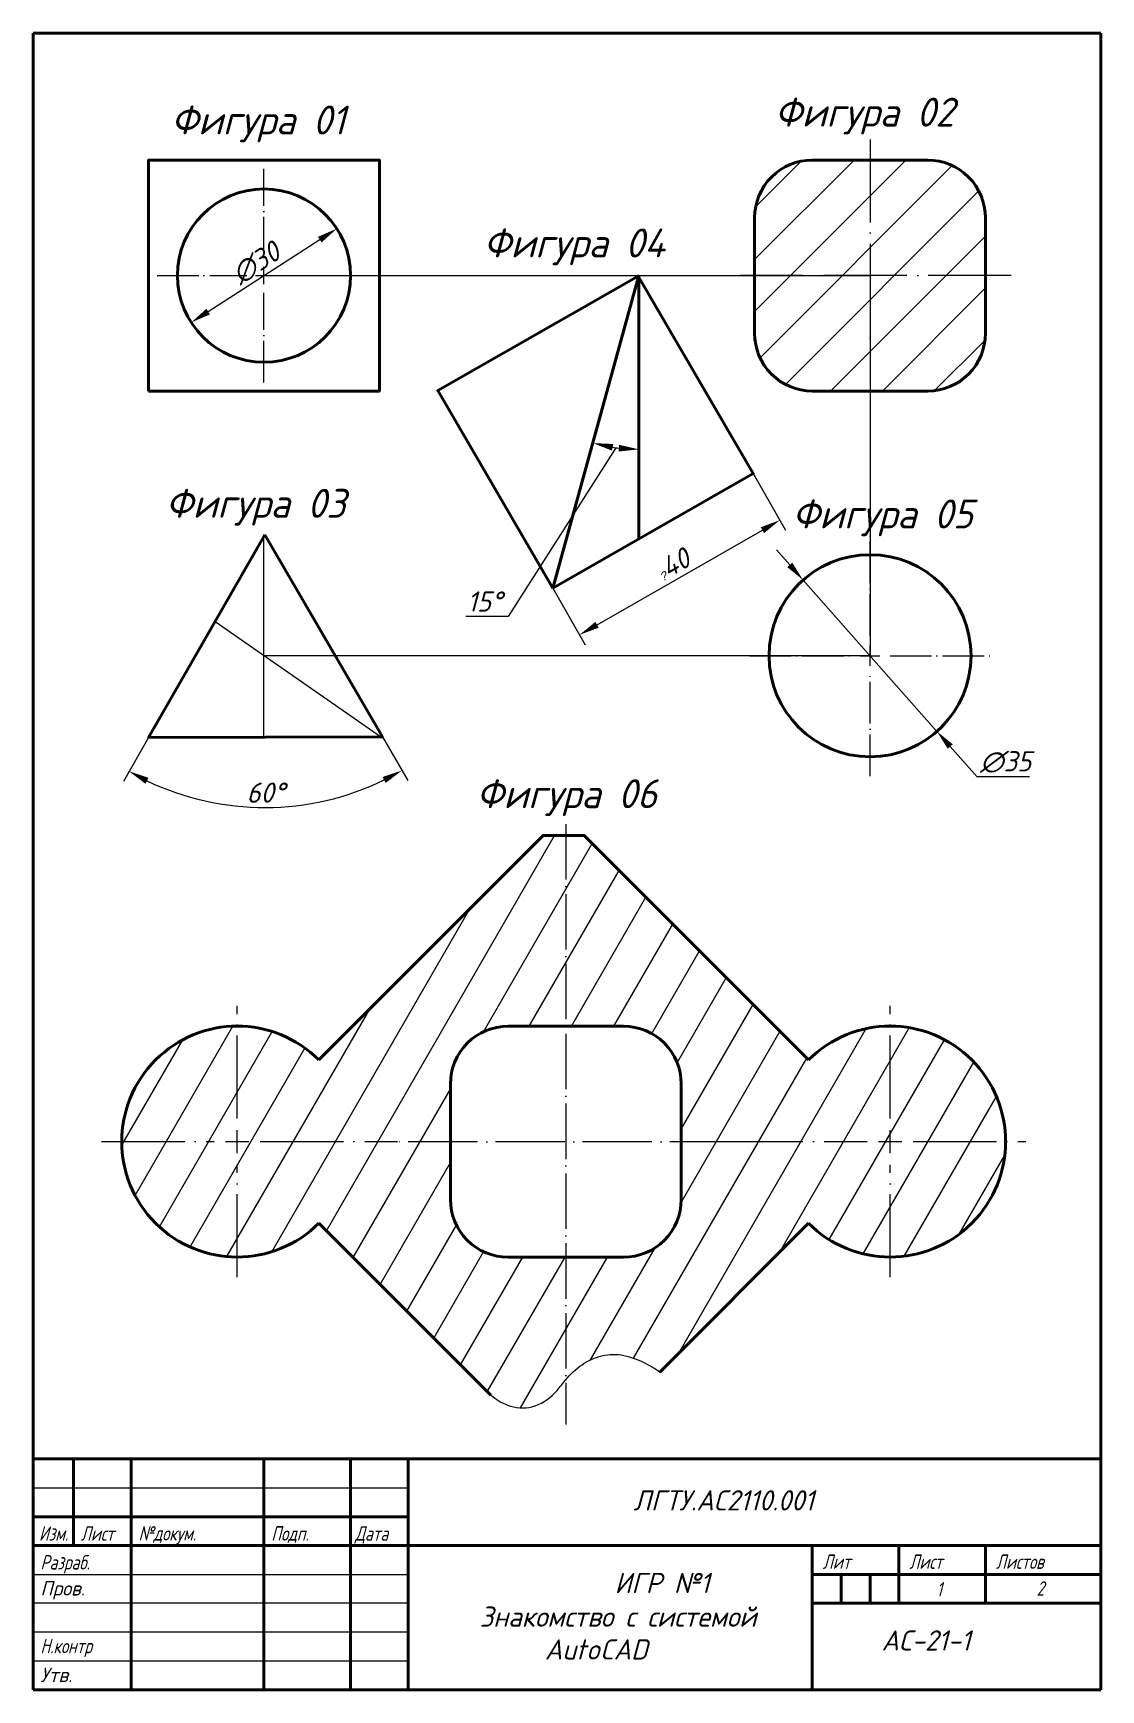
# Model space of a CAD drawing. Header units: millimetres. Extents: x -195 to 410, y 5 to 292.
# Drawn here: x -195 to -10, y 5 to 292 of the extents above; entities that cross this region are included whole.
import ezdxf

# ---------------------------------------------------------------- set-up
doc = ezdxf.new("R2010")
doc.units = ezdxf.units.MM
doc.linetypes.add('ACAD_ISO04W100', pattern=[30, 24, -3, 0, -3])
doc.layers.add('Слой 1', color=122, linetype='Continuous', lineweight=50)
doc.styles.add('ЕСКД', font='GOST Common.ttf', dxfattribs={"oblique": 15, "height": 2.5})
doc.styles.add('ЕСКД 3.5-1.0', font='GOST Common.ttf', dxfattribs={"oblique": 15, "height": 3.5})
doc.dimstyles.new('ЕСКД', dxfattribs={"dimtxt": 3.5, "dimasz": 3.5, "dimexe": 2, "dimexo": 0, "dimgap": 0.825, "dimtad": 1, "dimtoh": 1, "dimtxsty": 'ЕСКД 3.5-1.0', "dimcen": 3.5, "dimadec": 0, "dimazin": 0, "dimtfac": 1, "dimtmove": 0, "dimatfit": 3, "dimfxl": 1, "dimtfill": 1, "dimlwd": 25, "dimarcsym": 0})

# ---------------------------------------------------------------- blocks, each defined once
blk = doc.blocks.new('*D19')
at = {"color": 0, "linetype": 'Continuous', "lineweight": 25, "transparency": 16777216}
blk.add_line((-164.67, 243.77), (-145.33, 256.23), dxfattribs=at)
at = {"color": 0, "linetype": 'ByBlock', "lineweight": 25, "transparency": 16777216}
for points in [[(-145.65, 256.72), (-145.02, 255.74), (-142.39, 258.12)], [(-164.98, 244.26), (-164.35, 243.28), (-167.61, 241.88)]]:
    blk.add_solid(points, dxfattribs=at)
at = {"layer": 'Defpoints', "color": 0, "linetype": 'ByBlock', "lineweight": 25, "transparency": 16777216}
for p in [(-142.39, 258.12), (-167.61, 241.88)]:
    blk.add_point(p, dxfattribs=at)
at = {"color": 0, "linetype": 'ByBlock', "lineweight": 25, "transparency": 16777216, "insert": (-156.39, 252.16), "char_height": 3.5, "attachment_point": 5, "rotation": 32.7939, "style": 'ЕСКД 3.5-1.0', "bg_fill": 3, "box_fill_scale": 1.1, "bg_fill_color": 256, "bg_fill_true_color": 13158600, "bg_fill_transparency": 0}
blk.add_mtext('∅30', dxfattribs=at)
blk = doc.blocks.new('*U11')
at = {"color": 0, "linetype": 'ACAD_ISO04W100', "lineweight": 25, "ltscale": 0.3, "transparency": 16777216}
for p, q in [((0, 3), (0, 18.5)), ((-18.5, 0), (-3, 0)), ((3, 0), (18.5, 0)), ((0, -18.5), (0, -3))]:
    blk.add_line(p, q, dxfattribs=at)
at = {"color": 0, "linetype": 'Continuous', "lineweight": 25, "ltscale": 0.3, "transparency": 16777216}
for p, q in [((-1.5, 0), (1.5, 0)), ((0, -1.5), (0, 1.5))]:
    blk.add_line(p, q, dxfattribs=at)
blk = doc.blocks.new('*U12')
at = {"color": 0, "linetype": 'ACAD_ISO04W100', "lineweight": 25, "ltscale": 0.6, "transparency": 16777216}
blk.add_line((0, 23.5), (0, -23.5), dxfattribs=at)
blk = doc.blocks.new('*U13')
at = {"color": 0, "linetype": 'ACAD_ISO04W100', "lineweight": 25, "ltscale": 0.6, "transparency": 16777216}
blk.add_line((23.5, 0), (-23.5, 0), dxfattribs=at)
blk = doc.blocks.new('*U14')
at = {"color": 0, "linetype": 'ACAD_ISO04W100', "lineweight": 25, "ltscale": 0.3, "transparency": 16777216}
for p, q in [((0, 3.47), (0, 20.84)), ((-20.84, 0), (-3.47, 0)), ((3.47, 0), (20.84, 0)), ((0, -20.84), (0, -3.47))]:
    blk.add_line(p, q, dxfattribs=at)
at = {"color": 0, "linetype": 'Continuous', "lineweight": 25, "ltscale": 0.3, "transparency": 16777216}
for p, q in [((-1.73, 0), (1.73, 0)), ((0, -1.73), (0, 1.73))]:
    blk.add_line(p, q, dxfattribs=at)
blk = doc.blocks.new('*D20')
at = {"color": 0, "linetype": 'ByBlock', "lineweight": -2, "transparency": 16777216}
for p, q in [((-175, 170), (-179.37, 162.38)), ((-134.48, 170.08), (-130.09, 162.54))]:
    blk.add_line(p, q, dxfattribs=at)
at = {"color": 0, "linetype": 'Continuous', "lineweight": 25, "transparency": 16777216}
blk.add_arc((-154.87, 205.08), 47.23, 244.392, 295.9735, dxfattribs=at)
at = {"color": 0, "linetype": 'ByBlock', "lineweight": 25, "transparency": 16777216}
for points in [[(-175.55, 161.97), (-175.01, 163.01), (-178.38, 164.12)], [(-134.46, 163.13), (-133.91, 162.11), (-131.09, 164.27)]]:
    blk.add_solid(points, dxfattribs=at)
at = {"layer": 'Defpoints', "color": 0, "linetype": 'ByBlock', "lineweight": 25, "transparency": 16777216}
for p in [(-154.87, 205.08), (-154.87, 205.08), (-175, 170), (-134.48, 170.08), (-162.93, 158.54)]:
    blk.add_point(p, dxfattribs=at)
at = {"color": 0, "linetype": 'ByBlock', "lineweight": 25, "transparency": 16777216, "insert": (-154.72, 160.43), "char_height": 3.5, "attachment_point": 5, "rotation": 0.1827, "style": 'ЕСКД 3.5-1.0', "bg_fill": 3, "box_fill_scale": 1.1, "bg_fill_color": 256, "bg_fill_true_color": 13158600, "bg_fill_transparency": 0}
blk.add_mtext('60°', dxfattribs=at)
blk = doc.blocks.new('*D21')
at = {"color": 0, "linetype": 'Continuous', "lineweight": 25, "transparency": 16777216}
for p, q in [((-94.06, 220.17), (-112.68, 190.97)), ((-112.68, 190.97), (-120.04, 190.97))]:
    blk.add_line(p, q, dxfattribs=at)
blk.add_arc((-90.03, 250), 30.1, 261.2643, 263.3336, dxfattribs=at)
at = {"color": 0, "linetype": 'ByBlock', "lineweight": 25, "transparency": 16777216}
for points in [[(-94.72, 219.68), (-94.48, 220.82), (-98.02, 220.98)], [(-93.49, 220.69), (-93.56, 219.52), (-90.03, 219.9)]]:
    blk.add_solid(points, dxfattribs=at)
at = {"layer": 'Defpoints', "color": 0, "linetype": 'ByBlock', "lineweight": 25, "transparency": 16777216}
for p in [(-90.03, 250), (-90.03, 250), (-92.72, 220.02), (-90.03, 204.37), (-104.95, 195.84)]:
    blk.add_point(p, dxfattribs=at)
at = {"color": 0, "linetype": 'ByBlock', "lineweight": 30, "transparency": 16777216, "insert": (-116.77, 193.54), "char_height": 3.5, "attachment_point": 5, "style": 'ЕСКД 3.5-1.0', "bg_fill": 3, "box_fill_scale": 1.1, "bg_fill_color": 256, "bg_fill_true_color": 13158600, "bg_fill_transparency": 0}
blk.add_mtext('15°', dxfattribs=at)
blk = doc.blocks.new('*D22')
at = {"color": 0, "linetype": 'ByBlock', "lineweight": -2, "transparency": 16777216}
for p, q in [((-70.22, 215.7), (-64.62, 205.89)), ((-104.95, 195.84), (-99.34, 186.03))]:
    blk.add_line(p, q, dxfattribs=at)
at = {"color": 0, "linetype": 'Continuous', "lineweight": 25, "transparency": 16777216}
blk.add_line((-97.29, 189.51), (-68.65, 205.89), dxfattribs=at)
at = {"color": 0, "linetype": 'ByBlock', "lineweight": 25, "transparency": 16777216}
for points in [[(-68.94, 206.4), (-68.36, 205.38), (-65.61, 207.63)], [(-97.58, 190.01), (-97, 189), (-100.33, 187.77)]]:
    blk.add_solid(points, dxfattribs=at)
at = {"layer": 'Defpoints', "color": 0, "linetype": 'ByBlock', "lineweight": 25, "transparency": 16777216}
for p in [(-70.22, 215.7), (-65.61, 207.63), (-104.95, 195.84)]:
    blk.add_point(p, dxfattribs=at)
at = {"color": 0, "linetype": 'ByBlock', "lineweight": 30, "transparency": 16777216, "insert": (-84.25, 199.94), "char_height": 3.5, "width": 16.0079, "attachment_point": 5, "rotation": 29.7658, "style": 'ЕСКД 3.5-1.0', "bg_fill": 3, "box_fill_scale": 1.1, "bg_fill_color": 256, "bg_fill_true_color": 13158600, "bg_fill_transparency": 0}
blk.add_mtext('{\\fGOST Common|b0|i0|c186|p34;\\H0.42857x;\ue90e}40', dxfattribs=at)
blk = doc.blocks.new('*D23')
at = {"color": 0, "linetype": 'Continuous', "lineweight": 25, "transparency": 16777216}
for p, q in [((-63.91, 199.88), (-66.23, 202.5)), ((-61.59, 197.26), (-38.41, 171.04)), ((-31.46, 163.17), (-36.09, 168.41)), ((-22.34, 163.17), (-31.46, 163.17))]:
    blk.add_line(p, q, dxfattribs=at)
at = {"color": 0, "linetype": 'ByBlock', "lineweight": 25, "transparency": 16777216}
for points in [[(-63.47, 200.27), (-64.34, 199.5), (-61.59, 197.26)], [(-35.66, 168.8), (-36.53, 168.03), (-38.41, 171.04)]]:
    blk.add_solid(points, dxfattribs=at)
at = {"layer": 'Defpoints', "color": 0, "linetype": 'ByBlock', "lineweight": 25, "transparency": 16777216}
for p in [(-61.59, 197.26), (-38.41, 171.04)]:
    blk.add_point(p, dxfattribs=at)
at = {"color": 0, "linetype": 'ByBlock', "lineweight": 25, "transparency": 16777216, "insert": (-26.49, 165.74), "char_height": 3.5, "attachment_point": 5, "style": 'ЕСКД 3.5-1.0', "bg_fill": 3, "box_fill_scale": 1.1, "bg_fill_color": 256, "bg_fill_true_color": 13158600, "bg_fill_transparency": 0}
blk.add_mtext('∅35', dxfattribs=at)
blk = doc.blocks.new('*U15')
at = {"color": 0, "linetype": 'ACAD_ISO04W100', "lineweight": 25, "ltscale": 0.6, "transparency": 16777216}
for p, q in [((0, 4), (0, 23.5)), ((-23.5, 0), (-4, 0)), ((4, 0), (27.75, 0)), ((0, -23.5), (0, -4))]:
    blk.add_line(p, q, dxfattribs=at)
at = {"color": 0, "linetype": 'Continuous', "lineweight": 25, "ltscale": 0.6, "transparency": 16777216}
for p, q in [((-2, 0), (2, 0)), ((0, -2), (0, 2))]:
    blk.add_line(p, q, dxfattribs=at)
blk = doc.blocks.new('*U16')
at = {"color": 0, "linetype": 'ACAD_ISO04W100', "lineweight": 25, "ltscale": 0.6, "transparency": 16777216}
for p, q in [((0, 4), (0, 23.5)), ((-29.51, 0), (-4, 0)), ((4, 0), (23.5, 0)), ((0, -23.5), (0, -4))]:
    blk.add_line(p, q, dxfattribs=at)
at = {"color": 0, "linetype": 'Continuous', "lineweight": 25, "ltscale": 0.6, "transparency": 16777216}
for p, q in [((-2, 0), (2, 0)), ((0, -2), (0, 2))]:
    blk.add_line(p, q, dxfattribs=at)
blk = doc.blocks.new('*U17')
at = {"color": 0, "linetype": 'ACAD_ISO04W100', "lineweight": 25, "ltscale": 0.4, "transparency": 16777216}
blk.add_line((0, 55), (0, -49), dxfattribs=at)
blk = doc.blocks.new('*U18')
at = {"color": 0, "linetype": 'ACAD_ISO04W100', "lineweight": 25, "ltscale": 0.5, "transparency": 16777216}
blk.add_line((30, 0), (-30, 0), dxfattribs=at)

msp = doc.modelspace()

# ---------------------------------------------------------------- hatches: boundary and pattern name
at = {"linetype": 'ByBlock', "lineweight": 25, "ltscale": 2}
h = msp.add_hatch(dxfattribs=at)
h.set_pattern_fill('ANSI31', color=256, scale=2)
h.set_pattern_definition([(45, (-215, 0), (-4.49013, 4.49013), [])])
edge = h.paths.add_edge_path()
edge.add_line((-60, 230), (-40, 230))
edge.add_arc((-40, 240), 10, 270, 360)
edge.add_line((-30, 240), (-30, 260))
edge.add_arc((-40, 260), 10, 0, 90)
edge.add_line((-40, 270), (-60, 270))
edge.add_arc((-60, 260), 10, 90, 180)
edge.add_line((-70, 260), (-70, 240))
edge.add_arc((-60, 240), 10, 180, 270)
at = {"linetype": 'ByBlock', "lineweight": 25}
h = msp.add_hatch(dxfattribs=at)
h.set_pattern_fill('ANSI31', color=256, scale=2, angle=15)
h.set_pattern_definition([(60, (-215, 0), (-5.49926, 3.175), [])])
edge = h.paths.add_edge_path(flags=16)
edge.add_line((-112.702, 79.961), (-92.702, 79.961))
edge.add_arc((-92.702, 89.961), 10, 270, 360)
edge.add_line((-82.702, 89.961), (-82.702, 109.961))
edge.add_arc((-92.702, 109.961), 10, 0, 90)
edge.add_line((-92.702, 119.961), (-112.702, 119.961))
edge.add_arc((-112.702, 109.961), 10, 90, 180)
edge.add_line((-122.702, 109.961), (-122.702, 89.961))
edge.add_arc((-112.702, 89.961), 10, 180, 270)
edge = h.paths.add_edge_path()
edge.add_arc((-159.643, 99.981), 20, 45, 315)
edge.add_line((-145.501, 85.839), (-115.712, 56.05))
edge.add_spline(control_points=[(-115.712, 56.05), (-114.792, 55.362), (-112.683, 53.928), (-108.305, 53.571), (-105.005, 55.791), (-102.797, 58.683), (-100.482, 61.2), (-96.976, 62.985), (-92.999, 63.316), (-89.484, 61.912), (-87.315, 60.746), (-86.426, 60.061)], knot_values=[27.0048448, 27.0048448, 27.0048448, 27.0048448, 30.4182167, 34.6409308, 39.2406761, 41.631494, 45.6026377, 49.3707121, 53.1731228, 57.1700244, 60.5307233, 60.5307233, 60.5307233, 60.5307233], degree=3, periodic=0)
edge.add_line((-86.426, 60.061), (-60.648, 85.839))
edge.add_arc((-46.506, 99.981), 20, 225, 495)
edge.add_line((-60.648, 114.123), (-99.539, 153.014))
edge.add_line((-99.539, 153.014), (-106.61, 153.014))
edge.add_line((-106.61, 153.014), (-145.501, 114.123))

# ---------------------------------------------------------------- linework, layer by layer
at = {"linetype": 'ByBlock', "lineweight": 50}
for p, q in [((-10, 292), (-195, 292)), ((-195, 292), (-195, 5)), ((-10, 5), (-10, 292)), ((-195, 5), (-10, 5))]:
    msp.add_line(p, q, dxfattribs=at)
at = {"color": 102, "linetype": 'ByBlock', "lineweight": 50}
msp.add_line((-90.028, 250), (-104.947, 195.842), dxfattribs=at)
at = {"color": 102, "linetype": 'ByBlock', "lineweight": 25}
msp.add_line((-155, 170.001), (-155, 204.986), dxfattribs=at)
at = {"lineweight": 50}
for p, q in [((-10, 45), (-195, 45)), ((-188, 45), (-188, 30)), ((-178, 45), (-178, 5)), ((-155, 45), (-155, 5)), ((-140, 45), (-140, 5)), ((-130, 45), (-130, 5)), ((-130, 35), (-195, 35)), ((-10, 30), (-195, 30)), ((-60, 30), (-60, 5)), ((-45, 30), (-45, 20)), ((-30, 30), (-30, 20)), ((-60, 25), (-10, 25)), ((-55, 25), (-55, 20)), ((-50, 25), (-50, 20)), ((-60, 20), (-10, 20))]:
    msp.add_line(p, q, dxfattribs=at)
at = {"lineweight": 25}
for p, q in [((-195, 40), (-130, 40)), ((-195, 25), (-130, 25)), ((-130, 20), (-195, 20)), ((-130, 15), (-195, 15)), ((-130, 10), (-195, 10))]:
    msp.add_line(p, q, dxfattribs=at)
at = {"linetype": 'ByBlock', "lineweight": 50}
for points in [[(-175, 230), (-135, 230), (-135, 270), (-175, 270)], [(-104.947, 195.842), (-70.225, 215.7), (-90.16, 249.924), (-124.883, 230.066)], [(-154.866, 205.078), (-175, 170), (-134.479, 170.078)]]:
    msp.add_lwpolyline(points, close=True, dxfattribs=at)
for points in [[(-60, 230), (-40, 230, 0.4142136), (-30, 240), (-30, 260, 0.4142136), (-40, 270), (-60, 270, 0.4142136), (-70, 260), (-70, 240, 0.4142136)], [(-112.702, 79.961), (-92.702, 79.961, 0.4142136), (-82.702, 89.961), (-82.702, 109.961, 0.4142136), (-92.702, 119.961), (-112.702, 119.961, 0.4142136), (-122.702, 109.961), (-122.702, 89.961, 0.4142136)]]:
    msp.add_lwpolyline(points, format="xyb", close=True, dxfattribs=at)
for points in [[(-145.501, 114.123), (-106.61, 153.014), (-99.539, 153.014), (-60.648, 114.123)], [(-115.712, 56.05), (-145.501, 85.839)], [(-60.648, 85.839), (-86.426, 60.061)]]:
    msp.add_lwpolyline(points, dxfattribs=at)
for centre, radius in [((-155, 250), 15), ((-50, 184.147), 17.5)]:
    msp.add_circle(centre, radius, dxfattribs=at)
for centre, start, end in [((-159.643, 99.981), 45, 315), ((-46.506, 99.981), 225, 135)]:
    msp.add_arc(centre, 20, start, end, dxfattribs=at)
at = {"linetype": 'ByBlock', "lineweight": 25}
msp.add_open_spline([(-115.712, 56.05), (-114.792, 55.362), (-112.683, 53.928), (-108.305, 53.571), (-105.005, 55.791), (-102.797, 58.683), (-100.482, 61.2), (-96.976, 62.985), (-92.999, 63.316), (-89.484, 61.912), (-87.315, 60.746), (-86.426, 60.061)], degree=3, knots=[27.0048448, 27.0048448, 27.0048448, 27.0048448, 30.4182167, 34.6409308, 39.2406761, 41.631494, 45.6026377, 49.3707121, 53.1731228, 57.1700244, 60.5307233, 60.5307233, 60.5307233, 60.5307233], dxfattribs=at)
at = {"layer": 'Слой 1', "color": 102, "linetype": 'ByBlock', "lineweight": 25}
for p, q in [((-155, 250), (-50, 250)), ((-50, 247), (-50, 184.147)), ((-50, 184.147), (-155, 184.147))]:
    msp.add_line(p, q, dxfattribs=at)
at = {"layer": 'Слой 1', "color": 102, "linetype": 'ByBlock', "lineweight": 50}
msp.add_line((-90.028, 250), (-90.028, 204.375), dxfattribs=at)

# ---------------------------------------------------------------- block references
at = {"color": 140, "linetype": 'ACAD_ISO04W100', "lineweight": 25, "ltscale": 0.6}
for name, p in [('*U12', (-50, 250.091)), ('*U13', (-49.021, 250)), ('*U15', (-159.643, 99.981)), ('*U16', (-46.506, 99.981))]:
    msp.add_blockref(name, p, dxfattribs=at)
at = {"color": 140, "linetype": 'ACAD_ISO04W100', "lineweight": 25, "ltscale": 0.3}
msp.add_blockref('*U14', (-50, 184.147), dxfattribs=at)
at = {"color": 140, "linetype": 'ACAD_ISO04W100', "lineweight": 25, "ltscale": 0.4}
msp.add_blockref('*U17', (-102.702, 99.961), dxfattribs=at)
at = {"color": 140, "linetype": 'ACAD_ISO04W100', "lineweight": 25, "ltscale": 0.5}
msp.add_blockref('*U18', (-102.702, 99.961), dxfattribs=at)

# ---------------------------------------------------------------- texts
at = {"linetype": 'ByBlock', "lineweight": 30, "char_height": 5, "attachment_point": 1, "style": 'ЕСКД'}
for s, insert in [('Фигура 01', (-171.123, 279.453)), ('Фигура 02', (-66.526, 280.812)), ('Фигура 04', (-116.968, 258.152)), ('Фигура 03', (-172.058, 213.049)), ('Фигура 05', (-63.481, 211.203)), ('Фигура 06', (-118.213, 162.739))]:
    msp.add_mtext_dynamic_manual_height_columns(s, width=34.98138, gutter_width=12.5, heights=[0], dxfattribs=dict(at, insert=insert))
at = {"attachment_point": 1, "style": 'ЕСКД'}
for s, width, gutter_width, heights, insert, char_height in [('ЛГТУ.АС2110.001', 40.37912, 12.5, [5], (-91.003, 39.577), 3.5), ('{\\W0.8;Изм.}', 5.9845, 12.5, [3.344], (-193.985, 33.344), 2.5), ('{\\W0.8;Лист}', 10, 12.5, [5], (-186.735, 33.344), 2.5), ('{\\W0.8;№докум.}', 17.5, 12.5, [5], (-176.735, 33.364), 2.5), ('{\\W0.8;Подп.}', 10, 12.5, [5], (-153.735, 33.344), 2.5), ('{\\W0.8;Дата}', 10, 12.5, [5], (-139.235, 33.344), 2.5), ('{\\W0.8;Разраб.}', 10, 12.5, [5], (-193.735, 28.344), 2.5), ('{\\W0.8;Лит}', 10, 12.5, [5], (-58.188, 28.454), 2.5), ('{\\W0.8;Лист}', 10, 12.5, [5], (-43.188, 28.454), 2.5), ('{\\W0.8;Листов}', 10, 12.5, [5], (-28.188, 28.454), 2.5), ('Пров.', 10, 12.5, [5], (-193.735, 23.844), 2.5), ('           ИГР №1\\PЗнакомство с системой', 74.60763, 0, [15.705], (-117.628, 25.267), 3.5), ('{\\W0.8;1}', 10, 12.5, [5], (-38.483, 23.671), 2.5), ('{\\W0.8;2}', 2.5, 12.5, [2.91], (-21.143, 23.811), 2.5), ('АС-21-1', 25, 12.5, [5], (-48, 15.31), 3.5), ('{\\W0.8;Н.контр}', 10, 12.5, [5], (-193.735, 13.844), 2.5), ('AutoCAD', 19.5, 0, [7.5], (-106.342, 13.756), 3.5), ('Утв.', 10, 12.5, [5], (-193.735, 8.844), 2.5)]:
    msp.add_mtext_dynamic_manual_height_columns(s, width=width, gutter_width=gutter_width, heights=heights, dxfattribs=dict(at, insert=insert, char_height=char_height))

# ---------------------------------------------------------------- next in the draw order: dimensions: what is measured, and where the dimension line sits
at = {"color": 7, "linetype": 'ByBlock', "lineweight": 25}
dim = msp.add_diameter_dim_2p(p1=(-167.609, 241.876), p2=(-142.391, 258.124), dimstyle='ЕСКД', override={"dimtad": 3, "dimtmove": 2}, dxfattribs=at)
dim.commit()
dim.dimension.update_dxf_attribs({"geometry": '*D19', "text_midpoint": (-156.395, 252.165), "dimtype": 163})
at = {"linetype": 'ByBlock', "lineweight": 30}
dim = msp.add_angular_dim_2l(base=(-92.721, 220.022), line1=((-90.028, 250), (-90.028, 204.375)), line2=((-90.028, 250), (-104.947, 195.842)), dimstyle='ЕСКД', override={"dimtmove": 1}, dxfattribs=at)
dim.commit()
dim.dimension.update_dxf_attribs({"geometry": '*D21', "text_midpoint": (-116.771, 193.542), "dimtype": 162})
at = {"linetype": 'ByBlock', "lineweight": 25}
dim = msp.add_angular_dim_2l(base=(-162.929, 158.543), line1=((-134.479, 170.078), (-154.866, 205.078)), line2=((-154.866, 205.078), (-175, 170)), dimstyle='ЕСКД', dxfattribs=at)
dim.commit()
dim.dimension.update_dxf_attribs({"geometry": '*D20', "text_midpoint": (-154.724, 160.425)})

# ---------------------------------------------------------------- next in the draw order: linework, layer by layer
at = {"color": 102, "linetype": 'ByBlock', "lineweight": 25}
msp.add_line((-134.614, 170), (-163.485, 190.035), dxfattribs=at)

# ---------------------------------------------------------------- next in the draw order: block references
at = {"color": 140, "linetype": 'ACAD_ISO04W100', "lineweight": 25, "ltscale": 0.3}
msp.add_blockref('*U11', (-155, 250), dxfattribs=at)

# ---------------------------------------------------------------- next in the draw order: dimensions: what is measured, and where the dimension line sits
at = {"linetype": 'ByBlock', "lineweight": 30}
dim = msp.add_aligned_dim(p1=(-104.947, 195.842), p2=(-70.225, 215.7), distance=-9.299, text='{\\fGOST Common|b0|i0|c186|p34;\\H0.42857x;\ue90e}<>', dimstyle='ЕСКД', dxfattribs=at)
dim.commit()
dim.dimension.update_dxf_attribs({"geometry": '*D22', "text_midpoint": (-84.249, 199.936)})

# ---------------------------------------------------------------- next in the draw order: dimensions: what is measured, and where the dimension line sits
at = {"linetype": 'ByBlock', "lineweight": 25}
dim = msp.add_diameter_dim_2p(p1=(-61.59, 197.259), p2=(-38.41, 171.035), dimstyle='ЕСКД', override={"dimtoh": 1}, dxfattribs=at)
dim.commit()
dim.dimension.update_dxf_attribs({"geometry": '*D23', "text_midpoint": (-26.488, 165.743)})

doc.saveas('drawing.dxf')
